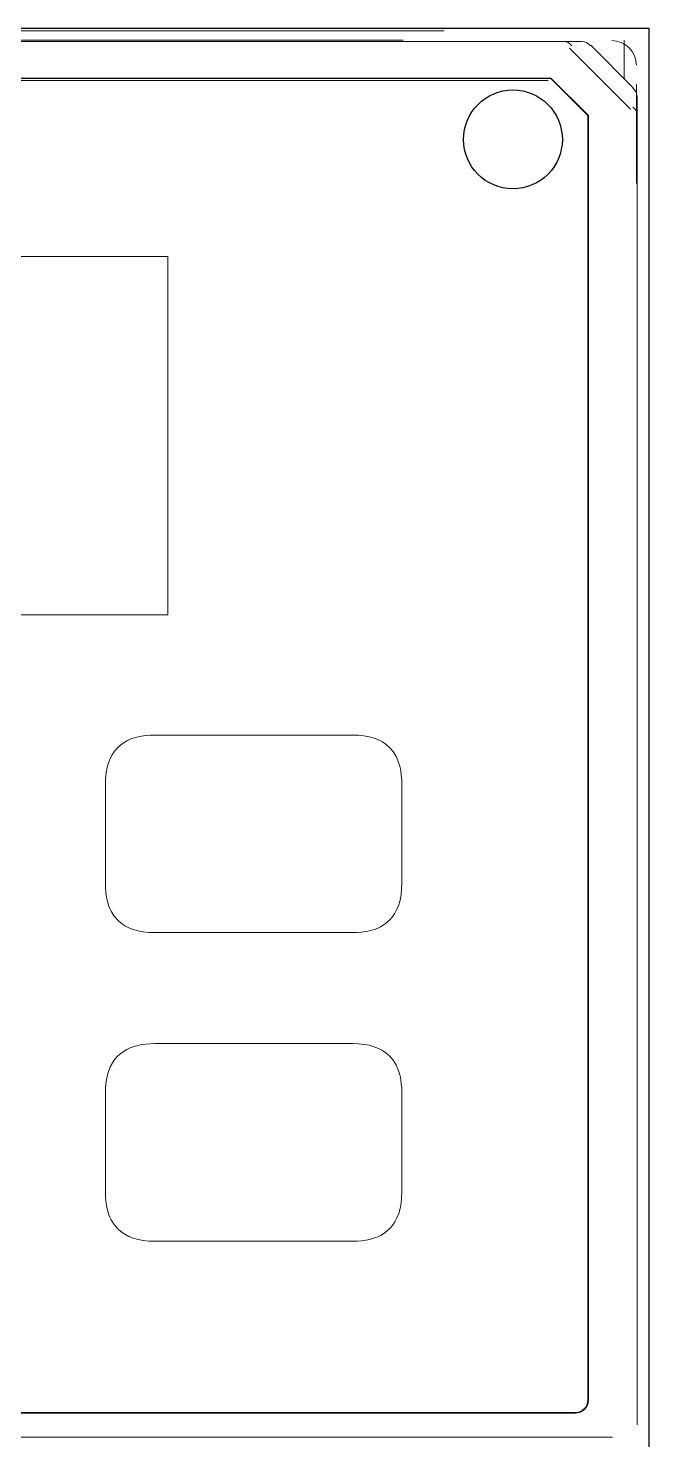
# Model space of a CAD drawing. Header units: millimetres. Extents: x -3630 to 1270, y -52213 to -49192.
# Drawn here: x -1616.5 to -1591.4, y -51440.7 to -51383.6 of the extents above; entities that cross this region are included whole.
import ezdxf

# ---------------------------------------------------------------- set-up
doc = ezdxf.new("R2010")
doc.units = ezdxf.units.MM
doc.linetypes.add('CENTER', pattern=[2, 1.25, -0.25, 0.25, -0.25])
doc.layers.add('1', color=1, linetype='CENTER')

msp = doc.modelspace()

# ---------------------------------------------------------------- linework, layer by layer
for p, q in [((-1684.367, -51383.606), (-1591.367, -51383.606)), ((-1591.367, -51383.606), (-1591.367, -51555.606))]:
    msp.add_line(p, q)
msp.add_circle((-1596.867, -51388.106), 2)
at = {"layer": '1', "color": 7, "linetype": 'Continuous', "lineweight": 13}
for p, q in [((-1594.814, -51384.145), (-1663.858, -51384.145)), ((-1594.58, -51384.411), (-1592.102, -51386.888)), ((-1593.982, -51439.498), (-1593.967, -51439.514))]:
    msp.add_line(p, q, dxfattribs=at)
at = {"layer": '1', "color": 7, "linetype": 'Continuous', "lineweight": 18}
for p, q in [((-1663.858, -51384.145), (-1594.814, -51384.145)), ((-1600.367, -51383.706), (-1658.367, -51383.706)), ((-1650.314, -51384.092), (-1608.419, -51384.092)), ((-1608.419, -51384.092), (-1601.314, -51384.092)), ((-1594.814, -51384.145), (-1594.094, -51384.145)), ((-1592.367, -51385.64), (-1592.367, -51384.092)), ((-1591.994, -51386.013), (-1593.709, -51384.297)), ((-1663.346, -51385.622), (-1595.327, -51385.622)), ((-1595.336, -51385.645), (-1663.336, -51385.645)), ((-1595.436, -51385.716), (-1663.236, -51385.716)), ((-1595.327, -51385.622), (-1595.336, -51385.645)), ((-1593.836, -51387.145), (-1595.336, -51385.645)), ((-1595.327, -51385.622), (-1593.813, -51387.135)), ((-1591.867, -51385.875), (-1591.867, -51389.885)), ((-1591.836, -51387.122), (-1591.836, -51386.402)), ((-1593.836, -51387.145), (-1593.813, -51387.135)), ((-1593.836, -51439.145), (-1593.836, -51387.145)), ((-1593.813, -51387.135), (-1593.813, -51439.145)), ((-1591.836, -51387.122), (-1591.836, -51440.145)), ((-1647.836, -51392.845), (-1610.836, -51392.845)), ((-1610.836, -51392.845), (-1610.836, -51407.345)), ((-1610.836, -51407.345), (-1647.836, -51407.345)), ((-1611.367, -51412.216), (-1603.367, -51412.216)), ((-1613.367, -51418.216), (-1613.367, -51414.216)), ((-1601.367, -51414.216), (-1601.367, -51418.216)), ((-1603.367, -51420.216), (-1611.367, -51420.216)), ((-1611.367, -51424.708), (-1603.367, -51424.708)), ((-1613.367, -51430.708), (-1613.367, -51426.708)), ((-1601.367, -51426.708), (-1601.367, -51430.708)), ((-1603.367, -51432.708), (-1611.367, -51432.708)), ((-1664.336, -51439.645), (-1594.336, -51439.645)), ((-1594.336, -51439.667), (-1664.336, -51439.667)), ((-1665.836, -51440.645), (-1592.836, -51440.645))]:
    msp.add_line(p, q, dxfattribs=at)
for points in [[(-1599.667, -51383.706), (-1599.68, -51383.706), (-1599.72, -51383.706), (-1599.785, -51383.706), (-1599.872, -51383.706), (-1599.978, -51383.706), (-1600.099, -51383.706), (-1600.367, -51383.706)], [(-1594.814, -51384.145), (-1594.722, -51384.156), (-1594.635, -51384.19), (-1594.556, -51384.245), (-1594.489, -51384.319)], [(-1594.094, -51384.145), (-1593.989, -51384.156), (-1593.89, -51384.19), (-1593.799, -51384.245), (-1593.721, -51384.319)], [(-1592.867, -51384.106), (-1592.672, -51384.125), (-1592.484, -51384.182), (-1592.311, -51384.275), (-1592.159, -51384.399), (-1592.035, -51384.55), (-1591.943, -51384.723), (-1591.886, -51384.911), (-1591.867, -51385.106)], [(-1592.011, -51386.03), (-1591.937, -51386.107), (-1591.882, -51386.198), (-1591.848, -51386.298), (-1591.836, -51386.402)], [(-1592.011, -51386.797), (-1591.937, -51386.864), (-1591.882, -51386.943), (-1591.848, -51387.031), (-1591.836, -51387.122)], [(-1613.367, -51414.216), (-1613.359, -51413.974), (-1613.335, -51413.747), (-1613.296, -51413.537), (-1613.242, -51413.341), (-1613.171, -51413.162), (-1613.085, -51412.998), (-1612.983, -51412.85), (-1612.866, -51412.717), (-1612.695, -51412.571), (-1612.501, -51412.45), (-1612.396, -51412.4), (-1612.299, -51412.361), (-1612.101, -51412.3), (-1611.997, -51412.275), (-1611.911, -51412.259), (-1611.74, -51412.235), (-1611.558, -51412.221), (-1611.367, -51412.216)], [(-1603.367, -51412.216), (-1603.125, -51412.224), (-1602.898, -51412.247), (-1602.687, -51412.286), (-1602.492, -51412.341), (-1602.312, -51412.411), (-1602.149, -51412.497), (-1602, -51412.599), (-1601.868, -51412.716), (-1601.721, -51412.888), (-1601.601, -51413.082), (-1601.55, -51413.187), (-1601.512, -51413.284), (-1601.45, -51413.481), (-1601.426, -51413.586), (-1601.41, -51413.671), (-1601.386, -51413.843), (-1601.371, -51414.024), (-1601.367, -51414.216)], [(-1611.367, -51420.216), (-1611.609, -51420.208), (-1611.835, -51420.185), (-1612.046, -51420.146), (-1612.241, -51420.091), (-1612.421, -51420.021), (-1612.585, -51419.935), (-1612.733, -51419.833), (-1612.866, -51419.716), (-1613.012, -51419.544), (-1613.132, -51419.35), (-1613.183, -51419.245), (-1613.222, -51419.148), (-1613.283, -51418.951), (-1613.307, -51418.846), (-1613.324, -51418.761), (-1613.348, -51418.589), (-1613.362, -51418.408), (-1613.367, -51418.216)], [(-1601.367, -51418.216), (-1601.374, -51418.458), (-1601.398, -51418.685), (-1601.437, -51418.895), (-1601.492, -51419.091), (-1601.562, -51419.27), (-1601.648, -51419.434), (-1601.75, -51419.582), (-1601.867, -51419.715), (-1602.038, -51419.862), (-1602.232, -51419.982), (-1602.338, -51420.032), (-1602.435, -51420.071), (-1602.632, -51420.132), (-1602.736, -51420.157), (-1602.822, -51420.173), (-1602.993, -51420.197), (-1603.175, -51420.211), (-1603.367, -51420.216)], [(-1613.367, -51426.708), (-1613.359, -51426.466), (-1613.335, -51426.239), (-1613.296, -51426.028), (-1613.242, -51425.833), (-1613.171, -51425.653), (-1613.085, -51425.489), (-1612.984, -51425.341), (-1612.866, -51425.209), (-1612.694, -51425.062), (-1612.5, -51424.942), (-1612.395, -51424.892), (-1612.298, -51424.853), (-1612.101, -51424.792), (-1611.997, -51424.767), (-1611.911, -51424.751), (-1611.74, -51424.727), (-1611.558, -51424.713), (-1611.367, -51424.708)], [(-1603.367, -51424.708), (-1603.124, -51424.716), (-1602.897, -51424.739), (-1602.686, -51424.778), (-1602.491, -51424.833), (-1602.312, -51424.904), (-1602.148, -51424.99), (-1602, -51425.091), (-1601.867, -51425.208), (-1601.721, -51425.38), (-1601.6, -51425.574), (-1601.55, -51425.68), (-1601.511, -51425.776), (-1601.45, -51425.973), (-1601.426, -51426.078), (-1601.41, -51426.163), (-1601.386, -51426.335), (-1601.371, -51426.516), (-1601.367, -51426.708)], [(-1611.367, -51432.708), (-1611.609, -51432.7), (-1611.836, -51432.677), (-1612.047, -51432.638), (-1612.242, -51432.583), (-1612.421, -51432.513), (-1612.585, -51432.427), (-1612.733, -51432.325), (-1612.866, -51432.208), (-1613.012, -51432.036), (-1613.133, -51431.842), (-1613.183, -51431.737), (-1613.222, -51431.64), (-1613.283, -51431.443), (-1613.307, -51431.338), (-1613.324, -51431.253), (-1613.348, -51431.081), (-1613.362, -51430.9), (-1613.367, -51430.708)], [(-1601.367, -51430.708), (-1601.374, -51430.951), (-1601.398, -51431.177), (-1601.437, -51431.388), (-1601.492, -51431.583), (-1601.562, -51431.763), (-1601.648, -51431.927), (-1601.75, -51432.075), (-1601.867, -51432.207), (-1602.039, -51432.354), (-1602.233, -51432.474), (-1602.338, -51432.525), (-1602.435, -51432.563), (-1602.632, -51432.624), (-1602.736, -51432.649), (-1602.822, -51432.665), (-1602.993, -51432.689), (-1603.175, -51432.703), (-1603.367, -51432.708)], [(-1593.813, -51439.145), (-1593.823, -51439.246), (-1593.853, -51439.344), (-1593.901, -51439.435), (-1593.966, -51439.514), (-1594.045, -51439.579), (-1594.136, -51439.627), (-1594.234, -51439.657), (-1594.336, -51439.667)], [(-1594.336, -51439.645), (-1594.239, -51439.635), (-1594.145, -51439.607), (-1594.059, -51439.561), (-1593.983, -51439.499), (-1593.921, -51439.423), (-1593.874, -51439.336), (-1593.846, -51439.242), (-1593.836, -51439.145)]]:
    msp.add_lwpolyline(points, dxfattribs=at)

doc.saveas('drawing.dxf')
